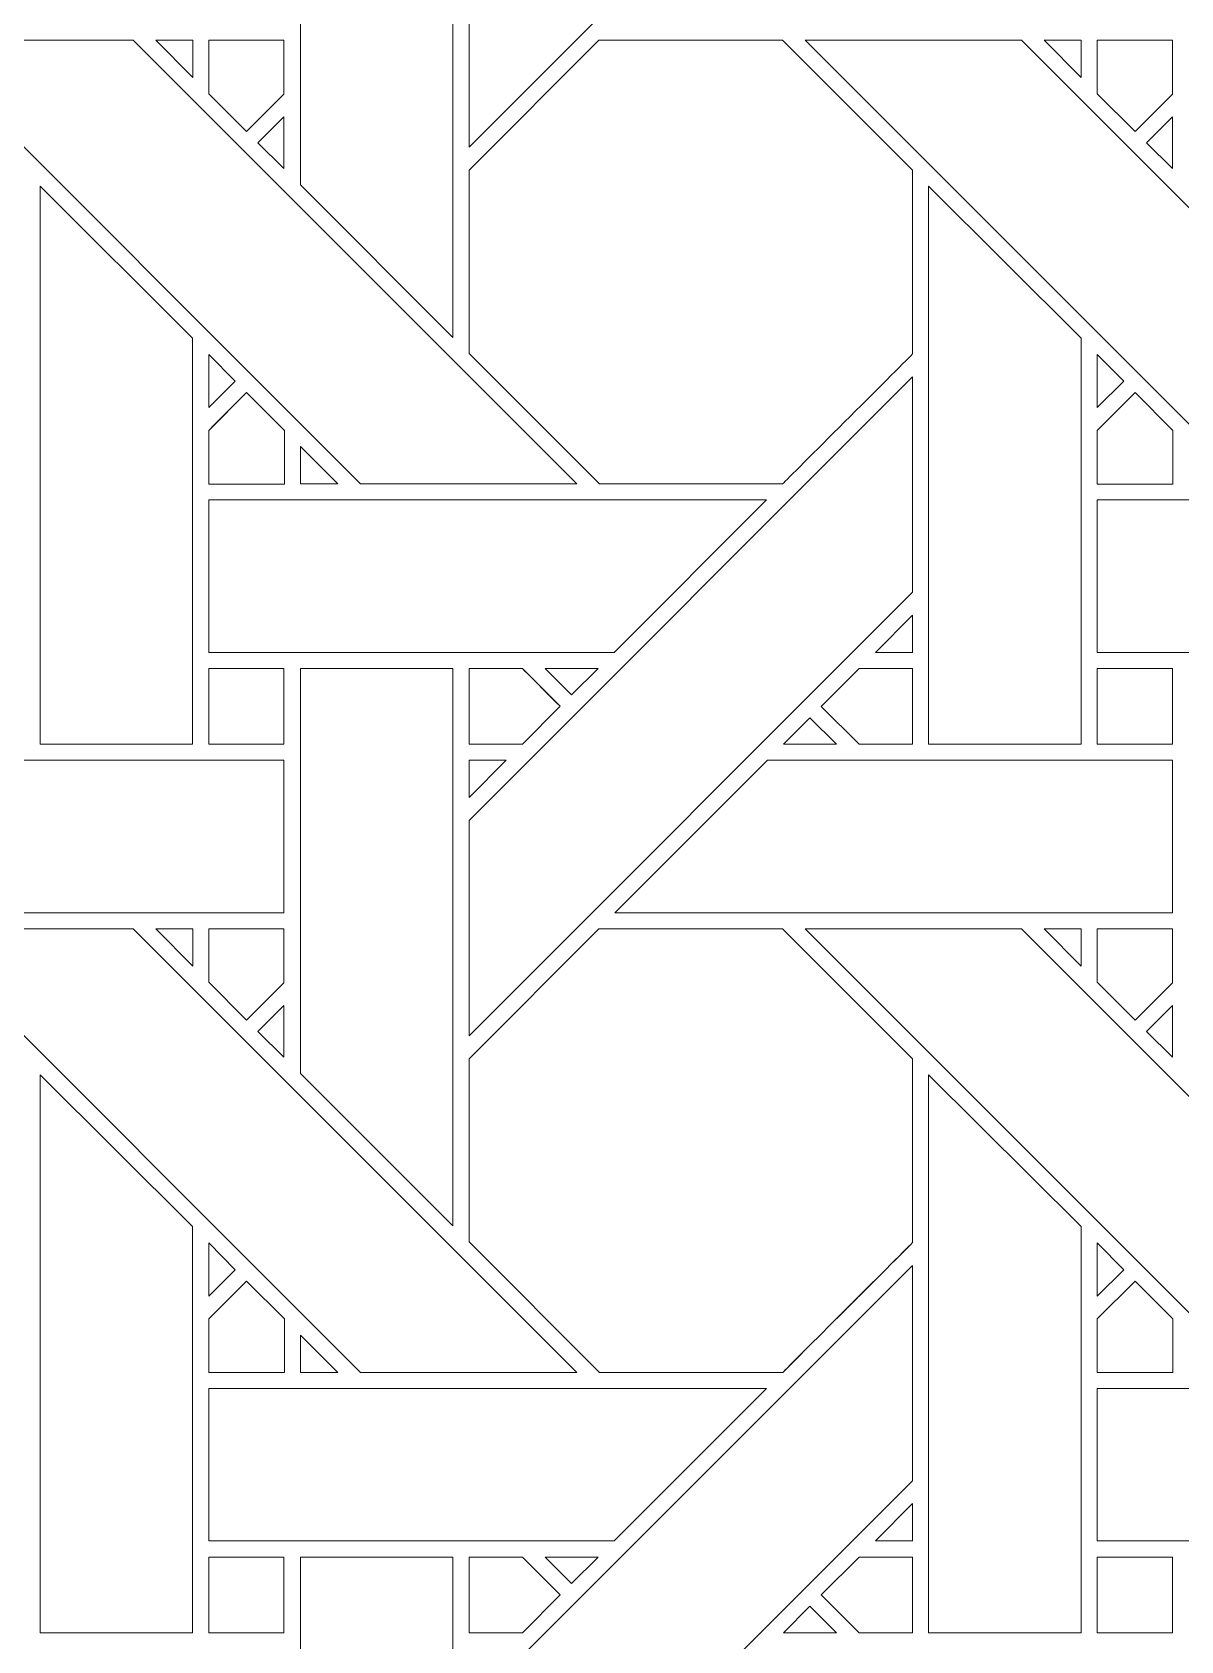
# Model space of a CAD drawing. Header units: inches. Extents: x 7.38 to 17.38, y 6.59 to 11.59.
# Drawn here: x 13.577 to 14.804, y 7.622 to 9.34 of the extents above; entities that cross this region are included whole.
import ezdxf

# ---------------------------------------------------------------- set-up
doc = ezdxf.new("R2010")
doc.units = ezdxf.units.IN
doc.header["$MEASUREMENT"] = 0
doc.layers.add('Design', color=7, linetype='Continuous', lineweight=0)

msp = doc.modelspace()

# ---------------------------------------------------------------- linework, layer by layer
at = {"layer": 'Design'}
for points, knots in [([(7.3829, 11.5948), (7.3829, 11.5948), (7.3829, 6.5948), (7.3829, 6.5948), (7.3829, 6.5948), (17.3829, 6.5948), (17.3829, 6.5948), (17.3829, 6.5948), (17.3829, 11.5948), (17.3829, 11.5948), (17.3829, 11.5948), (7.3829, 11.5948), (7.3829, 11.5948)], [0, 0, 0, 0, 1, 1, 1, 2, 2, 2, 3, 3, 3, 4, 4, 4, 4]), ([(7.7229, 11.2442), (7.7229, 11.2442), (7.7229, 6.9453), (7.7229, 6.9453), (7.7229, 6.9453), (17.0428, 6.9453), (17.0428, 6.9453), (17.0428, 6.9453), (17.0428, 11.2442), (17.0428, 11.2442), (17.0428, 11.2442), (7.7229, 11.2442), (7.7229, 11.2442)], [0, 0, 0, 0, 1, 1, 1, 2, 2, 2, 3, 3, 3, 4, 4, 4, 4]), ([(14.5172, 9.6904), (14.5172, 9.6904), (14.0435, 9.2167), (14.0435, 9.2167), (14.0435, 9.2167), (14.0435, 9.4468), (14.0435, 9.4468), (14.0435, 9.4468), (14.5172, 9.9204), (14.5172, 9.9204), (14.5172, 9.9204), (14.5172, 9.6904), (14.5172, 9.6904)], [0, 0, 0, 0, 1, 1, 1, 2, 2, 2, 3, 3, 3, 4, 4, 4, 4]), ([(13.8634, 9.1768), (13.8634, 9.1768), (13.8634, 9.609), (13.8634, 9.609), (13.8634, 9.609), (14.0263, 9.609), (14.0263, 9.609), (14.0263, 9.609), (14.0263, 9.0138), (14.0263, 9.0138), (14.0263, 9.0138), (13.8634, 9.1768), (13.8634, 9.1768)], [0, 0, 0, 0, 1, 1, 1, 2, 2, 2, 3, 3, 3, 4, 4, 4, 4]), ([(13.4539, 9.3311), (13.4539, 9.3311), (13.6849, 9.3311), (13.6849, 9.3311), (13.6849, 9.3311), (14.1585, 8.8574), (14.1585, 8.8574), (14.1585, 8.8574), (13.9275, 8.8574), (13.9275, 8.8574), (13.9275, 8.8574), (13.4539, 9.3311), (13.4539, 9.3311)], [0, 0, 0, 0, 1, 1, 1, 2, 2, 2, 3, 3, 3, 4, 4, 4, 4]), ([(13.709, 9.3311), (13.709, 9.3311), (13.7484, 9.3311), (13.7484, 9.3311), (13.7484, 9.3311), (13.7484, 9.2913), (13.7484, 9.2913), (13.7484, 9.2913), (13.709, 9.3311), (13.709, 9.3311)], [0, 0, 0, 0, 1, 1, 1, 2, 2, 2, 3, 3, 3, 3]), ([(13.8459, 9.3311), (13.8459, 9.3311), (13.8459, 9.2735), (13.8459, 9.2735), (13.8459, 9.2735), (13.806, 9.2336), (13.806, 9.2336), (13.806, 9.2336), (13.7656, 9.2739), (13.7656, 9.2739), (13.7656, 9.2739), (13.7656, 9.3311), (13.7656, 9.3311), (13.7656, 9.3311), (13.8459, 9.3311), (13.8459, 9.3311)], [0, 0, 0, 0, 1, 1, 1, 2, 2, 2, 3, 3, 3, 4, 4, 4, 5, 5, 5, 5]), ([(13.8459, 9.2735), (13.8459, 9.2735), (13.806, 9.2336), (13.806, 9.2336), (13.806, 9.2336), (13.7656, 9.2739), (13.7656, 9.2739), (13.7656, 9.2739), (13.7656, 9.3311), (13.7656, 9.3311), (13.7656, 9.3311), (13.8459, 9.3311), (13.8459, 9.3311), (13.8459, 9.3311), (13.8459, 9.2735), (13.8459, 9.2735)], [0, 0, 0, 0, 1, 1, 1, 2, 2, 2, 3, 3, 3, 4, 4, 4, 5, 5, 5, 5]), ([(14.1822, 9.3311), (14.1822, 9.3311), (14.3784, 9.3311), (14.3784, 9.3311), (14.3784, 9.3311), (14.5172, 9.1924), (14.5172, 9.1924), (14.5172, 9.1924), (14.5172, 8.9961), (14.5172, 8.9961), (14.4994, 8.9782), (14.3874, 8.8665), (14.3784, 8.8575), (14.3784, 8.8575), (14.1827, 8.8575), (14.1827, 8.8575), (14.1827, 8.8575), (14.0435, 8.9967), (14.0435, 8.9967), (14.0435, 8.9967), (14.0435, 9.1924), (14.0435, 9.1924), (14.0435, 9.1924), (14.1822, 9.3311), (14.1822, 9.3311)], [0, 0, 0, 0, 1, 1, 1, 2, 2, 2, 3, 3, 3, 4, 4, 4, 5, 5, 5, 6, 6, 6, 7, 7, 7, 8, 8, 8, 8]), ([(14.0435, 8.9967), (14.0435, 8.9967), (14.0435, 9.1924), (14.0435, 9.1924), (14.0435, 9.1924), (14.1822, 9.3311), (14.1822, 9.3311), (14.1822, 9.3311), (14.3784, 9.3311), (14.3784, 9.3311), (14.3784, 9.3311), (14.5172, 9.1924), (14.5172, 9.1924), (14.5172, 9.1924), (14.5172, 8.9961), (14.5172, 8.9961), (14.4994, 8.9782), (14.3874, 8.8665), (14.3784, 8.8575), (14.3784, 8.8575), (14.1827, 8.8575), (14.1827, 8.8575), (14.1827, 8.8575), (14.0435, 8.9967), (14.0435, 8.9967)], [0, 0, 0, 0, 1, 1, 1, 2, 2, 2, 3, 3, 3, 4, 4, 4, 5, 5, 5, 6, 6, 6, 7, 7, 7, 8, 8, 8, 8]), ([(14.4026, 9.3311), (14.4026, 9.3311), (14.6336, 9.3311), (14.6336, 9.3311), (14.6336, 9.3311), (15.1072, 8.8574), (15.1072, 8.8574), (15.1072, 8.8574), (14.8762, 8.8574), (14.8762, 8.8574), (14.8762, 8.8574), (14.4026, 9.3311), (14.4026, 9.3311)], [0, 0, 0, 0, 1, 1, 1, 2, 2, 2, 3, 3, 3, 4, 4, 4, 4]), ([(14.6577, 9.3311), (14.6577, 9.3311), (14.6972, 9.3311), (14.6972, 9.3311), (14.6972, 9.3311), (14.6972, 9.2912), (14.6972, 9.2912), (14.6972, 9.2912), (14.6577, 9.3311), (14.6577, 9.3311)], [0, 0, 0, 0, 1, 1, 1, 2, 2, 2, 3, 3, 3, 3]), ([(14.7946, 9.3311), (14.7946, 9.3311), (14.7946, 9.2735), (14.7946, 9.2735), (14.7946, 9.2735), (14.7547, 9.2335), (14.7547, 9.2335), (14.7547, 9.2335), (14.7144, 9.2739), (14.7144, 9.2739), (14.7144, 9.2739), (14.7144, 9.3311), (14.7144, 9.3311), (14.7144, 9.3311), (14.7946, 9.3311), (14.7946, 9.3311)], [0, 0, 0, 0, 1, 1, 1, 2, 2, 2, 3, 3, 3, 4, 4, 4, 5, 5, 5, 5]), ([(14.7547, 9.2335), (14.7547, 9.2335), (14.7144, 9.2739), (14.7144, 9.2739), (14.7144, 9.2739), (14.7144, 9.3311), (14.7144, 9.3311), (14.7144, 9.3311), (14.7946, 9.3311), (14.7946, 9.3311), (14.7946, 9.3311), (14.7946, 9.2735), (14.7946, 9.2735), (14.7946, 9.2735), (14.7547, 9.2335), (14.7547, 9.2335)], [0, 0, 0, 0, 1, 1, 1, 2, 2, 2, 3, 3, 3, 4, 4, 4, 5, 5, 5, 5]), ([(13.8459, 9.2493), (13.8459, 9.2493), (13.8459, 9.1941), (13.8459, 9.1941), (13.8459, 9.1941), (13.8181, 9.2215), (13.8181, 9.2215), (13.8181, 9.2215), (13.8459, 9.2493), (13.8459, 9.2493)], [0, 0, 0, 0, 1, 1, 1, 2, 2, 2, 3, 3, 3, 3]), ([(14.7946, 9.2492), (14.7946, 9.2492), (14.7946, 9.1941), (14.7946, 9.1941), (14.7946, 9.1941), (14.7669, 9.2215), (14.7669, 9.2215), (14.7669, 9.2215), (14.7946, 9.2492), (14.7946, 9.2492)], [0, 0, 0, 0, 1, 1, 1, 2, 2, 2, 3, 3, 3, 3]), ([(13.7483, 9.0131), (13.7483, 9.0131), (13.7483, 8.5794), (13.7483, 8.5794), (13.7483, 8.5794), (13.5856, 8.5794), (13.5856, 8.5794), (13.5856, 8.5794), (13.5856, 9.1753), (13.5856, 9.1753), (13.5856, 9.1753), (13.7483, 9.0131), (13.7483, 9.0131)], [0, 0, 0, 0, 1, 1, 1, 2, 2, 2, 3, 3, 3, 4, 4, 4, 4]), ([(14.6971, 9.0131), (14.6971, 9.0131), (14.6971, 8.5794), (14.6971, 8.5794), (14.6971, 8.5794), (14.5343, 8.5794), (14.5343, 8.5794), (14.5343, 8.5794), (14.5343, 9.1753), (14.5343, 9.1753), (14.5343, 9.1753), (14.6971, 9.0131), (14.6971, 9.0131)], [0, 0, 0, 0, 1, 1, 1, 2, 2, 2, 3, 3, 3, 4, 4, 4, 4]), ([(13.7656, 8.9389), (13.7656, 8.9389), (13.7656, 8.9956), (13.7656, 8.9956), (13.7656, 8.9956), (13.7938, 8.9671), (13.7938, 8.9671), (13.7938, 8.9671), (13.7656, 8.9389), (13.7656, 8.9389)], [0, 0, 0, 0, 1, 1, 1, 2, 2, 2, 3, 3, 3, 3]), ([(14.7144, 8.9389), (14.7144, 8.9389), (14.7144, 8.9956), (14.7144, 8.9956), (14.7144, 8.9956), (14.7426, 8.9671), (14.7426, 8.9671), (14.7426, 8.9671), (14.7144, 8.9389), (14.7144, 8.9389)], [0, 0, 0, 0, 1, 1, 1, 2, 2, 2, 3, 3, 3, 3]), ([(14.0435, 8.4981), (14.0435, 8.4981), (14.5172, 8.9717), (14.5172, 8.9717), (14.5172, 8.9717), (14.5172, 8.7417), (14.5172, 8.7417), (14.5172, 8.7417), (14.0435, 8.268), (14.0435, 8.268), (14.0435, 8.268), (14.0435, 8.4981), (14.0435, 8.4981)], [0, 0, 0, 0, 1, 1, 1, 2, 2, 2, 3, 3, 3, 4, 4, 4, 4]), ([(13.7656, 8.8572), (13.7656, 8.8572), (13.7656, 8.9145), (13.7656, 8.9145), (13.7656, 8.9145), (13.806, 8.9548), (13.806, 8.9548), (13.806, 8.9548), (13.8463, 8.9145), (13.8463, 8.9145), (13.8463, 8.9145), (13.8463, 8.8572), (13.8463, 8.8572), (13.8463, 8.8572), (13.7656, 8.8572), (13.7656, 8.8572)], [0, 0, 0, 0, 1, 1, 1, 2, 2, 2, 3, 3, 3, 4, 4, 4, 5, 5, 5, 5]), ([(13.7711, 8.9199), (13.7711, 8.9199), (13.806, 8.9548), (13.806, 8.9548), (13.806, 8.9548), (13.8463, 8.9145), (13.8463, 8.9145), (13.8463, 8.9145), (13.8463, 8.8572), (13.8463, 8.8572), (13.8463, 8.8572), (13.7656, 8.8572), (13.7656, 8.8572), (13.7656, 8.8572), (13.7656, 8.9145), (13.7656, 8.9145), (13.7656, 8.9145), (13.7711, 8.9199), (13.7711, 8.9199)], [0, 0, 0, 0, 1, 1, 1, 2, 2, 2, 3, 3, 3, 4, 4, 4, 5, 5, 5, 6, 6, 6, 6]), ([(14.7144, 8.8572), (14.7144, 8.8572), (14.7144, 8.9145), (14.7144, 8.9145), (14.7144, 8.9145), (14.7547, 8.9548), (14.7547, 8.9548), (14.7547, 8.9548), (14.795, 8.9145), (14.795, 8.9145), (14.795, 8.9145), (14.795, 8.8572), (14.795, 8.8572), (14.795, 8.8572), (14.7144, 8.8572), (14.7144, 8.8572)], [0, 0, 0, 0, 1, 1, 1, 2, 2, 2, 3, 3, 3, 4, 4, 4, 5, 5, 5, 5]), ([(14.7144, 8.9145), (14.7144, 8.9145), (14.7547, 8.9548), (14.7547, 8.9548), (14.7547, 8.9548), (14.795, 8.9145), (14.795, 8.9145), (14.795, 8.9145), (14.795, 8.8572), (14.795, 8.8572), (14.795, 8.8572), (14.7144, 8.8572), (14.7144, 8.8572), (14.7144, 8.8572), (14.7144, 8.9145), (14.7144, 8.9145)], [0, 0, 0, 0, 1, 1, 1, 2, 2, 2, 3, 3, 3, 4, 4, 4, 5, 5, 5, 5]), ([(13.9033, 8.8574), (13.9033, 8.8574), (13.8635, 8.8574), (13.8635, 8.8574), (13.8635, 8.8574), (13.8635, 8.8972), (13.8635, 8.8972), (13.8635, 8.8972), (13.9033, 8.8574), (13.9033, 8.8574)], [0, 0, 0, 0, 1, 1, 1, 2, 2, 2, 3, 3, 3, 3]), ([(13.7656, 8.6775), (13.7656, 8.6775), (13.7656, 8.8402), (13.7656, 8.8402), (13.7656, 8.8402), (14.3613, 8.8402), (14.3613, 8.8402), (14.3613, 8.8402), (14.1986, 8.6775), (14.1986, 8.6775), (14.1986, 8.6775), (13.7656, 8.6775), (13.7656, 8.6775)], [0, 0, 0, 0, 1, 1, 1, 2, 2, 2, 3, 3, 3, 4, 4, 4, 4]), ([(14.7144, 8.6775), (14.7144, 8.6775), (14.7144, 8.8402), (14.7144, 8.8402), (14.7144, 8.8402), (15.3101, 8.8402), (15.3101, 8.8402), (15.3101, 8.8402), (15.1473, 8.6775), (15.1473, 8.6775), (15.1473, 8.6775), (14.7144, 8.6775), (14.7144, 8.6775)], [0, 0, 0, 0, 1, 1, 1, 2, 2, 2, 3, 3, 3, 4, 4, 4, 4]), ([(14.4774, 8.6775), (14.4774, 8.6775), (14.5172, 8.7173), (14.5172, 8.7173), (14.5172, 8.7173), (14.5172, 8.6775), (14.5172, 8.6775), (14.5172, 8.6775), (14.4774, 8.6775), (14.4774, 8.6775)], [0, 0, 0, 0, 1, 1, 1, 2, 2, 2, 3, 3, 3, 3]), ([(13.8459, 8.5794), (13.8459, 8.5794), (13.7656, 8.5794), (13.7656, 8.5794), (13.7656, 8.5794), (13.7656, 8.6602), (13.7656, 8.6602), (13.7656, 8.6602), (13.8459, 8.6602), (13.8459, 8.6602), (13.8459, 8.6602), (13.8459, 8.5794), (13.8459, 8.5794)], [0, 0, 0, 0, 1, 1, 1, 2, 2, 2, 3, 3, 3, 4, 4, 4, 4]), ([(13.8459, 8.6602), (13.8459, 8.6602), (13.8459, 8.5794), (13.8459, 8.5794), (13.8459, 8.5794), (13.7656, 8.5794), (13.7656, 8.5794), (13.7656, 8.5794), (13.7656, 8.6602), (13.7656, 8.6602), (13.7656, 8.6602), (13.8459, 8.6602), (13.8459, 8.6602)], [0, 0, 0, 0, 1, 1, 1, 2, 2, 2, 3, 3, 3, 4, 4, 4, 4]), ([(14.0263, 8.6602), (14.0263, 8.6602), (14.0263, 8.0651), (14.0263, 8.0651), (14.0263, 8.0651), (13.8634, 8.228), (13.8634, 8.228), (13.8634, 8.228), (13.8634, 8.6602), (13.8634, 8.6602), (13.8634, 8.6602), (14.0263, 8.6602), (14.0263, 8.6602)], [0, 0, 0, 0, 1, 1, 1, 2, 2, 2, 3, 3, 3, 4, 4, 4, 4]), ([(14.1006, 8.6602), (14.1057, 8.6551), (14.1365, 8.6243), (14.1409, 8.6199), (14.1409, 8.6199), (14.1005, 8.5794), (14.1005, 8.5794), (14.1005, 8.5794), (14.0435, 8.5794), (14.0435, 8.5794), (14.0435, 8.5794), (14.0435, 8.6602), (14.0435, 8.6602), (14.0435, 8.6602), (14.1006, 8.6602), (14.1006, 8.6602)], [0, 0, 0, 0, 1, 1, 1, 2, 2, 2, 3, 3, 3, 4, 4, 4, 5, 5, 5, 5]), ([(14.0435, 8.5794), (14.0435, 8.5794), (14.0435, 8.6602), (14.0435, 8.6602), (14.0435, 8.6602), (14.1006, 8.6602), (14.1006, 8.6602), (14.106, 8.6548), (14.1369, 8.6239), (14.1409, 8.6199), (14.1409, 8.6199), (14.1005, 8.5794), (14.1005, 8.5794), (14.1005, 8.5794), (14.0435, 8.5794), (14.0435, 8.5794)], [0, 0, 0, 0, 1, 1, 1, 2, 2, 2, 3, 3, 3, 4, 4, 4, 5, 5, 5, 5]), ([(14.1249, 8.6602), (14.1249, 8.6602), (14.1814, 8.6602), (14.1814, 8.6602), (14.1814, 8.6602), (14.1531, 8.632), (14.1531, 8.632), (14.1531, 8.632), (14.1249, 8.6602), (14.1249, 8.6602)], [0, 0, 0, 0, 1, 1, 1, 2, 2, 2, 3, 3, 3, 3]), ([(14.5172, 8.6602), (14.5172, 8.6602), (14.5172, 8.5794), (14.5172, 8.5794), (14.5172, 8.5794), (14.4601, 8.5794), (14.4601, 8.5794), (14.4601, 8.5794), (14.4197, 8.6198), (14.4197, 8.6198), (14.4197, 8.6198), (14.4601, 8.6602), (14.4601, 8.6602), (14.4601, 8.6602), (14.5172, 8.6602), (14.5172, 8.6602)], [0, 0, 0, 0, 1, 1, 1, 2, 2, 2, 3, 3, 3, 4, 4, 4, 5, 5, 5, 5]), ([(14.4197, 8.6198), (14.4197, 8.6198), (14.4601, 8.6602), (14.4601, 8.6602), (14.4601, 8.6602), (14.5172, 8.6602), (14.5172, 8.6602), (14.5172, 8.6602), (14.5172, 8.5794), (14.5172, 8.5794), (14.5172, 8.5794), (14.4601, 8.5794), (14.4601, 8.5794), (14.4601, 8.5794), (14.4197, 8.6198), (14.4197, 8.6198)], [0, 0, 0, 0, 1, 1, 1, 2, 2, 2, 3, 3, 3, 4, 4, 4, 5, 5, 5, 5]), ([(14.7946, 8.5794), (14.7946, 8.5794), (14.7144, 8.5794), (14.7144, 8.5794), (14.7144, 8.5794), (14.7144, 8.6602), (14.7144, 8.6602), (14.7144, 8.6602), (14.7946, 8.6602), (14.7946, 8.6602), (14.7946, 8.6602), (14.7946, 8.5794), (14.7946, 8.5794)], [0, 0, 0, 0, 1, 1, 1, 2, 2, 2, 3, 3, 3, 4, 4, 4, 4]), ([(14.7144, 8.5794), (14.7144, 8.5794), (14.7144, 8.6602), (14.7144, 8.6602), (14.7144, 8.6602), (14.7946, 8.6602), (14.7946, 8.6602), (14.7946, 8.6602), (14.7946, 8.5794), (14.7946, 8.5794), (14.7946, 8.5794), (14.7144, 8.5794), (14.7144, 8.5794)], [0, 0, 0, 0, 1, 1, 1, 2, 2, 2, 3, 3, 3, 4, 4, 4, 4]), ([(14.4358, 8.5794), (14.4358, 8.5794), (14.3793, 8.5794), (14.3793, 8.5794), (14.3793, 8.5794), (14.4076, 8.6077), (14.4076, 8.6077), (14.4076, 8.6077), (14.4358, 8.5794), (14.4358, 8.5794)], [0, 0, 0, 0, 1, 1, 1, 2, 2, 2, 3, 3, 3, 3]), ([(13.2506, 8.3995), (13.2506, 8.3995), (13.4135, 8.5623), (13.4135, 8.5623), (13.4135, 8.5623), (13.8459, 8.5623), (13.8459, 8.5623), (13.8459, 8.5623), (13.8459, 8.3995), (13.8459, 8.3995), (13.8459, 8.3995), (13.2506, 8.3995), (13.2506, 8.3995)], [0, 0, 0, 0, 1, 1, 1, 2, 2, 2, 3, 3, 3, 4, 4, 4, 4]), ([(14.0833, 8.5623), (14.0833, 8.5623), (14.0435, 8.5225), (14.0435, 8.5225), (14.0435, 8.5225), (14.0435, 8.5623), (14.0435, 8.5623), (14.0435, 8.5623), (14.0833, 8.5623), (14.0833, 8.5623)], [0, 0, 0, 0, 1, 1, 1, 2, 2, 2, 3, 3, 3, 3]), ([(14.1993, 8.3995), (14.1993, 8.3995), (14.3622, 8.5623), (14.3622, 8.5623), (14.3622, 8.5623), (14.7946, 8.5623), (14.7946, 8.5623), (14.7946, 8.5623), (14.7946, 8.3995), (14.7946, 8.3995), (14.7946, 8.3995), (14.1993, 8.3995), (14.1993, 8.3995)], [0, 0, 0, 0, 1, 1, 1, 2, 2, 2, 3, 3, 3, 4, 4, 4, 4]), ([(13.4539, 8.3824), (13.4539, 8.3824), (13.6849, 8.3824), (13.6849, 8.3824), (13.6849, 8.3824), (14.1585, 7.9087), (14.1585, 7.9087), (14.1585, 7.9087), (13.9275, 7.9087), (13.9275, 7.9087), (13.9275, 7.9087), (13.4539, 8.3824), (13.4539, 8.3824)], [0, 0, 0, 0, 1, 1, 1, 2, 2, 2, 3, 3, 3, 4, 4, 4, 4]), ([(13.7484, 8.3824), (13.7484, 8.3824), (13.7484, 8.3425), (13.7484, 8.3425), (13.7484, 8.3425), (13.709, 8.3824), (13.709, 8.3824), (13.709, 8.3824), (13.7484, 8.3824), (13.7484, 8.3824)], [0, 0, 0, 0, 1, 1, 1, 2, 2, 2, 3, 3, 3, 3]), ([(13.8459, 8.3824), (13.8459, 8.3824), (13.8459, 8.3248), (13.8459, 8.3248), (13.8459, 8.3248), (13.8059, 8.2848), (13.8059, 8.2848), (13.8059, 8.2848), (13.7656, 8.3252), (13.7656, 8.3252), (13.7656, 8.3252), (13.7656, 8.3824), (13.7656, 8.3824), (13.7656, 8.3824), (13.8459, 8.3824), (13.8459, 8.3824)], [0, 0, 0, 0, 1, 1, 1, 2, 2, 2, 3, 3, 3, 4, 4, 4, 5, 5, 5, 5]), ([(13.8059, 8.2848), (13.8059, 8.2848), (13.7656, 8.3252), (13.7656, 8.3252), (13.7656, 8.3252), (13.7656, 8.3824), (13.7656, 8.3824), (13.7656, 8.3824), (13.8459, 8.3824), (13.8459, 8.3824), (13.8459, 8.3824), (13.8459, 8.3248), (13.8459, 8.3248), (13.8459, 8.3248), (13.8059, 8.2848), (13.8059, 8.2848)], [0, 0, 0, 0, 1, 1, 1, 2, 2, 2, 3, 3, 3, 4, 4, 4, 5, 5, 5, 5]), ([(14.1822, 8.3823), (14.1822, 8.3823), (14.3784, 8.3823), (14.3784, 8.3823), (14.3784, 8.3823), (14.5172, 8.2436), (14.5172, 8.2436), (14.5172, 8.2436), (14.5172, 8.0474), (14.5172, 8.0474), (14.4994, 8.0295), (14.3874, 7.9177), (14.3785, 7.9087), (14.3785, 7.9087), (14.1827, 7.9087), (14.1827, 7.9087), (14.1827, 7.9087), (14.0435, 8.048), (14.0435, 8.048), (14.0435, 8.048), (14.0435, 8.2436), (14.0435, 8.2436), (14.0435, 8.2436), (14.1822, 8.3823), (14.1822, 8.3823)], [0, 0, 0, 0, 1, 1, 1, 2, 2, 2, 3, 3, 3, 4, 4, 4, 5, 5, 5, 6, 6, 6, 7, 7, 7, 8, 8, 8, 8]), ([(14.0435, 8.048), (14.0435, 8.048), (14.0435, 8.2436), (14.0435, 8.2436), (14.0435, 8.2436), (14.1822, 8.3823), (14.1822, 8.3823), (14.1822, 8.3823), (14.3784, 8.3823), (14.3784, 8.3823), (14.3784, 8.3823), (14.5172, 8.2436), (14.5172, 8.2436), (14.5172, 8.2436), (14.5172, 8.0474), (14.5172, 8.0474), (14.4987, 8.0288), (14.3869, 7.9172), (14.3785, 7.9087), (14.3785, 7.9087), (14.1827, 7.9087), (14.1827, 7.9087), (14.1827, 7.9087), (14.0435, 8.048), (14.0435, 8.048)], [0, 0, 0, 0, 1, 1, 1, 2, 2, 2, 3, 3, 3, 4, 4, 4, 5, 5, 5, 6, 6, 6, 7, 7, 7, 8, 8, 8, 8]), ([(14.4026, 8.3824), (14.4026, 8.3824), (14.6336, 8.3824), (14.6336, 8.3824), (14.6336, 8.3824), (15.1072, 7.9087), (15.1072, 7.9087), (15.1072, 7.9087), (14.8762, 7.9087), (14.8762, 7.9087), (14.8762, 7.9087), (14.4026, 8.3824), (14.4026, 8.3824)], [0, 0, 0, 0, 1, 1, 1, 2, 2, 2, 3, 3, 3, 4, 4, 4, 4]), ([(14.6972, 8.3824), (14.6972, 8.3824), (14.6972, 8.3425), (14.6972, 8.3425), (14.6972, 8.3425), (14.6577, 8.3824), (14.6577, 8.3824), (14.6577, 8.3824), (14.6972, 8.3824), (14.6972, 8.3824)], [0, 0, 0, 0, 1, 1, 1, 2, 2, 2, 3, 3, 3, 3]), ([(14.7946, 8.3824), (14.7946, 8.3824), (14.7946, 8.3248), (14.7946, 8.3248), (14.7946, 8.3248), (14.7547, 8.2848), (14.7547, 8.2848), (14.7547, 8.2848), (14.7144, 8.3252), (14.7144, 8.3252), (14.7144, 8.3252), (14.7144, 8.3824), (14.7144, 8.3824), (14.7144, 8.3824), (14.7946, 8.3824), (14.7946, 8.3824)], [0, 0, 0, 0, 1, 1, 1, 2, 2, 2, 3, 3, 3, 4, 4, 4, 5, 5, 5, 5]), ([(14.7547, 8.2848), (14.7547, 8.2848), (14.7144, 8.3252), (14.7144, 8.3252), (14.7144, 8.3252), (14.7144, 8.3824), (14.7144, 8.3824), (14.7144, 8.3824), (14.7946, 8.3824), (14.7946, 8.3824), (14.7946, 8.3824), (14.7946, 8.3248), (14.7946, 8.3248), (14.7946, 8.3248), (14.7547, 8.2848), (14.7547, 8.2848)], [0, 0, 0, 0, 1, 1, 1, 2, 2, 2, 3, 3, 3, 4, 4, 4, 5, 5, 5, 5]), ([(13.8459, 8.3005), (13.8459, 8.3005), (13.8459, 8.2454), (13.8459, 8.2454), (13.8459, 8.2454), (13.8181, 8.2727), (13.8181, 8.2727), (13.8181, 8.2727), (13.8459, 8.3005), (13.8459, 8.3005)], [0, 0, 0, 0, 1, 1, 1, 2, 2, 2, 3, 3, 3, 3]), ([(14.7946, 8.3005), (14.7946, 8.3005), (14.7946, 8.2454), (14.7946, 8.2454), (14.7946, 8.2454), (14.7669, 8.2727), (14.7669, 8.2727), (14.7669, 8.2727), (14.7946, 8.3005), (14.7946, 8.3005)], [0, 0, 0, 0, 1, 1, 1, 2, 2, 2, 3, 3, 3, 3]), ([(13.7483, 8.0644), (13.7483, 8.0644), (13.7483, 7.6307), (13.7483, 7.6307), (13.7483, 7.6307), (13.5856, 7.6307), (13.5856, 7.6307), (13.5856, 7.6307), (13.5856, 8.2266), (13.5856, 8.2266), (13.5856, 8.2266), (13.7483, 8.0644), (13.7483, 8.0644)], [0, 0, 0, 0, 1, 1, 1, 2, 2, 2, 3, 3, 3, 4, 4, 4, 4]), ([(14.6971, 8.0644), (14.6971, 8.0644), (14.6971, 7.6307), (14.6971, 7.6307), (14.6971, 7.6307), (14.5343, 7.6307), (14.5343, 7.6307), (14.5343, 7.6307), (14.5343, 8.2266), (14.5343, 8.2266), (14.5343, 8.2266), (14.6971, 8.0644), (14.6971, 8.0644)], [0, 0, 0, 0, 1, 1, 1, 2, 2, 2, 3, 3, 3, 4, 4, 4, 4]), ([(13.7656, 7.9901), (13.7656, 7.9901), (13.7656, 8.0469), (13.7656, 8.0469), (13.7656, 8.0469), (13.7938, 8.0183), (13.7938, 8.0183), (13.7938, 8.0183), (13.7656, 7.9901), (13.7656, 7.9901)], [0, 0, 0, 0, 1, 1, 1, 2, 2, 2, 3, 3, 3, 3]), ([(14.7144, 7.9901), (14.7144, 7.9901), (14.7144, 8.0469), (14.7144, 8.0469), (14.7144, 8.0469), (14.7426, 8.0183), (14.7426, 8.0183), (14.7426, 8.0183), (14.7144, 7.9901), (14.7144, 7.9901)], [0, 0, 0, 0, 1, 1, 1, 2, 2, 2, 3, 3, 3, 3]), ([(14.0435, 7.5494), (14.0435, 7.5494), (14.5172, 8.023), (14.5172, 8.023), (14.5172, 8.023), (14.5172, 7.793), (14.5172, 7.793), (14.5172, 7.793), (14.0435, 7.3193), (14.0435, 7.3193), (14.0435, 7.3193), (14.0435, 7.5494), (14.0435, 7.5494)], [0, 0, 0, 0, 1, 1, 1, 2, 2, 2, 3, 3, 3, 4, 4, 4, 4]), ([(13.7656, 7.9085), (13.7656, 7.9085), (13.7656, 7.9658), (13.7656, 7.9658), (13.7656, 7.9658), (13.806, 8.0061), (13.806, 8.0061), (13.806, 8.0061), (13.8463, 7.9658), (13.8463, 7.9658), (13.8463, 7.9658), (13.8463, 7.9085), (13.8463, 7.9085), (13.8463, 7.9085), (13.7656, 7.9085), (13.7656, 7.9085)], [0, 0, 0, 0, 1, 1, 1, 2, 2, 2, 3, 3, 3, 4, 4, 4, 5, 5, 5, 5]), ([(13.806, 8.0061), (13.806, 8.0061), (13.8463, 7.9658), (13.8463, 7.9658), (13.8463, 7.9658), (13.8463, 7.9085), (13.8463, 7.9085), (13.8463, 7.9085), (13.7656, 7.9085), (13.7656, 7.9085), (13.7656, 7.9085), (13.7656, 7.9658), (13.7656, 7.9658), (13.7656, 7.9658), (13.806, 8.0061), (13.806, 8.0061)], [0, 0, 0, 0, 1, 1, 1, 2, 2, 2, 3, 3, 3, 4, 4, 4, 5, 5, 5, 5]), ([(14.7144, 7.9085), (14.7144, 7.9085), (14.7144, 7.9658), (14.7144, 7.9658), (14.7144, 7.9658), (14.7547, 8.0061), (14.7547, 8.0061), (14.7547, 8.0061), (14.795, 7.9658), (14.795, 7.9658), (14.795, 7.9658), (14.795, 7.9085), (14.795, 7.9085), (14.795, 7.9085), (14.7144, 7.9085), (14.7144, 7.9085)], [0, 0, 0, 0, 1, 1, 1, 2, 2, 2, 3, 3, 3, 4, 4, 4, 5, 5, 5, 5]), ([(14.7144, 7.9658), (14.7144, 7.9658), (14.7547, 8.0061), (14.7547, 8.0061), (14.7547, 8.0061), (14.795, 7.9658), (14.795, 7.9658), (14.795, 7.9658), (14.795, 7.9085), (14.795, 7.9085), (14.795, 7.9085), (14.7144, 7.9085), (14.7144, 7.9085), (14.7144, 7.9085), (14.7144, 7.9658), (14.7144, 7.9658)], [0, 0, 0, 0, 1, 1, 1, 2, 2, 2, 3, 3, 3, 4, 4, 4, 5, 5, 5, 5]), ([(13.9033, 7.9087), (13.9033, 7.9087), (13.8635, 7.9087), (13.8635, 7.9087), (13.8635, 7.9087), (13.8635, 7.9485), (13.8635, 7.9485), (13.8635, 7.9485), (13.9033, 7.9087), (13.9033, 7.9087)], [0, 0, 0, 0, 1, 1, 1, 2, 2, 2, 3, 3, 3, 3]), ([(13.7656, 7.7288), (13.7656, 7.7288), (13.7656, 7.8915), (13.7656, 7.8915), (13.7656, 7.8915), (14.3613, 7.8915), (14.3613, 7.8915), (14.3613, 7.8915), (14.1986, 7.7288), (14.1986, 7.7288), (14.1986, 7.7288), (13.7656, 7.7288), (13.7656, 7.7288)], [0, 0, 0, 0, 1, 1, 1, 2, 2, 2, 3, 3, 3, 4, 4, 4, 4]), ([(14.7144, 7.7288), (14.7144, 7.7288), (14.7144, 7.8915), (14.7144, 7.8915), (14.7144, 7.8915), (15.3101, 7.8915), (15.3101, 7.8915), (15.3101, 7.8915), (15.1473, 7.7288), (15.1473, 7.7288), (15.1473, 7.7288), (14.7144, 7.7288), (14.7144, 7.7288)], [0, 0, 0, 0, 1, 1, 1, 2, 2, 2, 3, 3, 3, 4, 4, 4, 4]), ([(14.4774, 7.7288), (14.4774, 7.7288), (14.5172, 7.7686), (14.5172, 7.7686), (14.5172, 7.7686), (14.5172, 7.7288), (14.5172, 7.7288), (14.5172, 7.7288), (14.4774, 7.7288), (14.4774, 7.7288)], [0, 0, 0, 0, 1, 1, 1, 2, 2, 2, 3, 3, 3, 3]), ([(13.8459, 7.7115), (13.8459, 7.7115), (13.8459, 7.6307), (13.8459, 7.6307), (13.8459, 7.6307), (13.7656, 7.6307), (13.7656, 7.6307), (13.7656, 7.6307), (13.7656, 7.7115), (13.7656, 7.7115), (13.7656, 7.7115), (13.8459, 7.7115), (13.8459, 7.7115)], [0, 0, 0, 0, 1, 1, 1, 2, 2, 2, 3, 3, 3, 4, 4, 4, 4]), ([(13.8459, 7.7115), (13.8459, 7.7115), (13.8459, 7.6307), (13.8459, 7.6307), (13.8459, 7.6307), (13.7656, 7.6307), (13.7656, 7.6307), (13.7656, 7.6307), (13.7656, 7.7115), (13.7656, 7.7115), (13.7656, 7.7115), (13.8459, 7.7115), (13.8459, 7.7115)], [0, 0, 0, 0, 1, 1, 1, 2, 2, 2, 3, 3, 3, 4, 4, 4, 4]), ([(14.0263, 7.7115), (14.0263, 7.7115), (14.0263, 7.1164), (14.0263, 7.1164), (14.0263, 7.1164), (13.8634, 7.2793), (13.8634, 7.2793), (13.8634, 7.2793), (13.8634, 7.7115), (13.8634, 7.7115), (13.8634, 7.7115), (14.0263, 7.7115), (14.0263, 7.7115)], [0, 0, 0, 0, 1, 1, 1, 2, 2, 2, 3, 3, 3, 4, 4, 4, 4]), ([(14.1006, 7.7115), (14.1057, 7.7064), (14.1365, 7.6756), (14.1409, 7.6711), (14.1409, 7.6711), (14.1005, 7.6307), (14.1005, 7.6307), (14.1005, 7.6307), (14.0435, 7.6307), (14.0435, 7.6307), (14.0435, 7.6307), (14.0435, 7.7115), (14.0435, 7.7115), (14.0435, 7.7115), (14.1006, 7.7115), (14.1006, 7.7115)], [0, 0, 0, 0, 1, 1, 1, 2, 2, 2, 3, 3, 3, 4, 4, 4, 5, 5, 5, 5]), ([(14.0435, 7.6307), (14.0435, 7.6307), (14.0435, 7.7115), (14.0435, 7.7115), (14.0435, 7.7115), (14.1006, 7.7115), (14.1006, 7.7115), (14.106, 7.7061), (14.1409, 7.6711), (14.1409, 7.6711), (14.1409, 7.6711), (14.1005, 7.6307), (14.1005, 7.6307), (14.1005, 7.6307), (14.0435, 7.6307), (14.0435, 7.6307)], [0, 0, 0, 0, 1, 1, 1, 2, 2, 2, 3, 3, 3, 4, 4, 4, 5, 5, 5, 5]), ([(14.1249, 7.7115), (14.1249, 7.7115), (14.1814, 7.7115), (14.1814, 7.7115), (14.1814, 7.7115), (14.1531, 7.6833), (14.1531, 7.6833), (14.1531, 7.6833), (14.1249, 7.7115), (14.1249, 7.7115)], [0, 0, 0, 0, 1, 1, 1, 2, 2, 2, 3, 3, 3, 3]), ([(14.5172, 7.7115), (14.5172, 7.7115), (14.5172, 7.6307), (14.5172, 7.6307), (14.5172, 7.6307), (14.4601, 7.6307), (14.4601, 7.6307), (14.4601, 7.6307), (14.4197, 7.6711), (14.4197, 7.6711), (14.4197, 7.6711), (14.4601, 7.7115), (14.4601, 7.7115), (14.4601, 7.7115), (14.5172, 7.7115), (14.5172, 7.7115)], [0, 0, 0, 0, 1, 1, 1, 2, 2, 2, 3, 3, 3, 4, 4, 4, 5, 5, 5, 5]), ([(14.4197, 7.6711), (14.4197, 7.6711), (14.4601, 7.7115), (14.4601, 7.7115), (14.4601, 7.7115), (14.5172, 7.7115), (14.5172, 7.7115), (14.5172, 7.7115), (14.5172, 7.6307), (14.5172, 7.6307), (14.5172, 7.6307), (14.4601, 7.6307), (14.4601, 7.6307), (14.4601, 7.6307), (14.4197, 7.6711), (14.4197, 7.6711)], [0, 0, 0, 0, 1, 1, 1, 2, 2, 2, 3, 3, 3, 4, 4, 4, 5, 5, 5, 5]), ([(14.7946, 7.7115), (14.7946, 7.7115), (14.7946, 7.6307), (14.7946, 7.6307), (14.7946, 7.6307), (14.7144, 7.6307), (14.7144, 7.6307), (14.7144, 7.6307), (14.7144, 7.7115), (14.7144, 7.7115), (14.7144, 7.7115), (14.7946, 7.7115), (14.7946, 7.7115)], [0, 0, 0, 0, 1, 1, 1, 2, 2, 2, 3, 3, 3, 4, 4, 4, 4]), ([(14.7144, 7.6307), (14.7144, 7.6307), (14.7144, 7.7115), (14.7144, 7.7115), (14.7144, 7.7115), (14.7946, 7.7115), (14.7946, 7.7115), (14.7946, 7.7115), (14.7946, 7.6307), (14.7946, 7.6307), (14.7946, 7.6307), (14.7144, 7.6307), (14.7144, 7.6307)], [0, 0, 0, 0, 1, 1, 1, 2, 2, 2, 3, 3, 3, 4, 4, 4, 4]), ([(14.4358, 7.6307), (14.4358, 7.6307), (14.3793, 7.6307), (14.3793, 7.6307), (14.3793, 7.6307), (14.4076, 7.659), (14.4076, 7.659), (14.4076, 7.659), (14.4358, 7.6307), (14.4358, 7.6307)], [0, 0, 0, 0, 1, 1, 1, 2, 2, 2, 3, 3, 3, 3])]:
    msp.add_open_spline(points, degree=3, knots=knots, dxfattribs=at)

doc.saveas('drawing.dxf')
